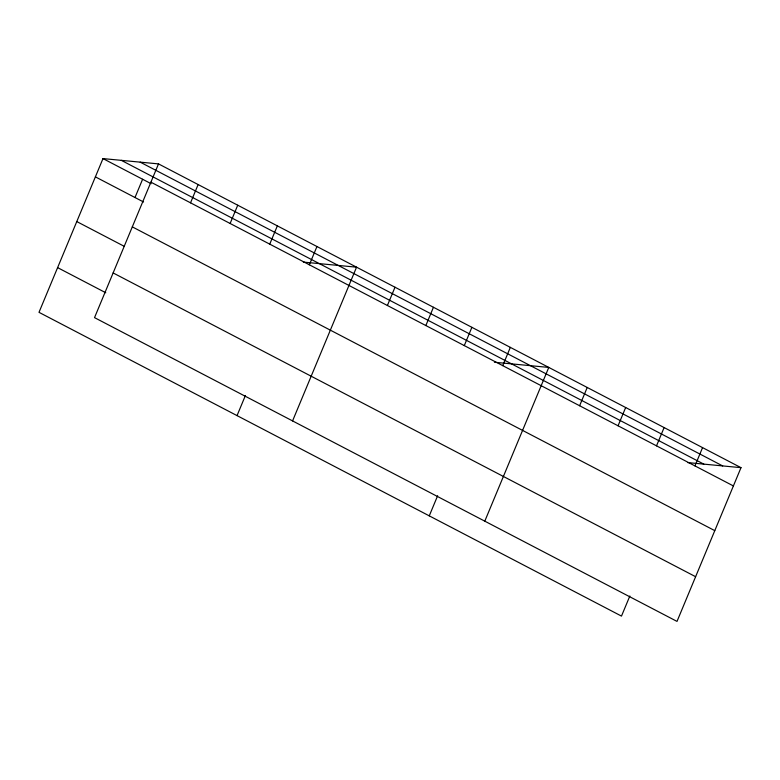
<?xml version="1.0" encoding="UTF-8"?>
<svg xmlns="http://www.w3.org/2000/svg" width="780" height="780" viewBox="0 0 780 780"><rect width="100%" height="100%" fill="white"/><g stroke="black" fill="none" stroke-linecap="round" stroke-linejoin="round"><path stroke-width="1.17" d="M158.516 163.897L94.526 317.635L677.011 621.407L741 467.668L158.516 163.897L102.989 158.594L39 312.331L621.484 616.102L629.86 595.988M134.999 197.525L142.603 179.254M190.525 202.829L198.13 184.558M230.129 223.48L237.734 205.208M269.744 244.14L277.349 225.868M237.042 415.613L245.417 395.499M309.348 264.8L316.953 246.529M292.568 420.917L356.558 267.179L303.322 262.099M387.397 305.506L395.002 287.235M425.841 325.552L433.446 307.281M464.285 345.598L471.89 327.327M429.263 515.853L437.639 495.739M502.729 365.644L510.334 347.373M484.79 521.157L548.779 367.429L494.403 362.232M579.618 405.746L587.223 387.475M618.062 425.792L625.667 407.521M656.506 445.848L664.111 427.577M694.951 465.894L702.556 447.623M687.765 462.589L741 467.668M140.195 162.152L722.68 465.923M121.319 160.349L703.794 464.119M150.91 182.169L733.395 485.94M102.989 158.594L151.164 183.719M95.384 176.865L143.559 201.991M132.307 226.873L714.782 530.644M76.781 221.569L123.883 246.139M113.129 272.932L695.614 576.703M57.613 267.628L105.778 292.753"/></g></svg>
